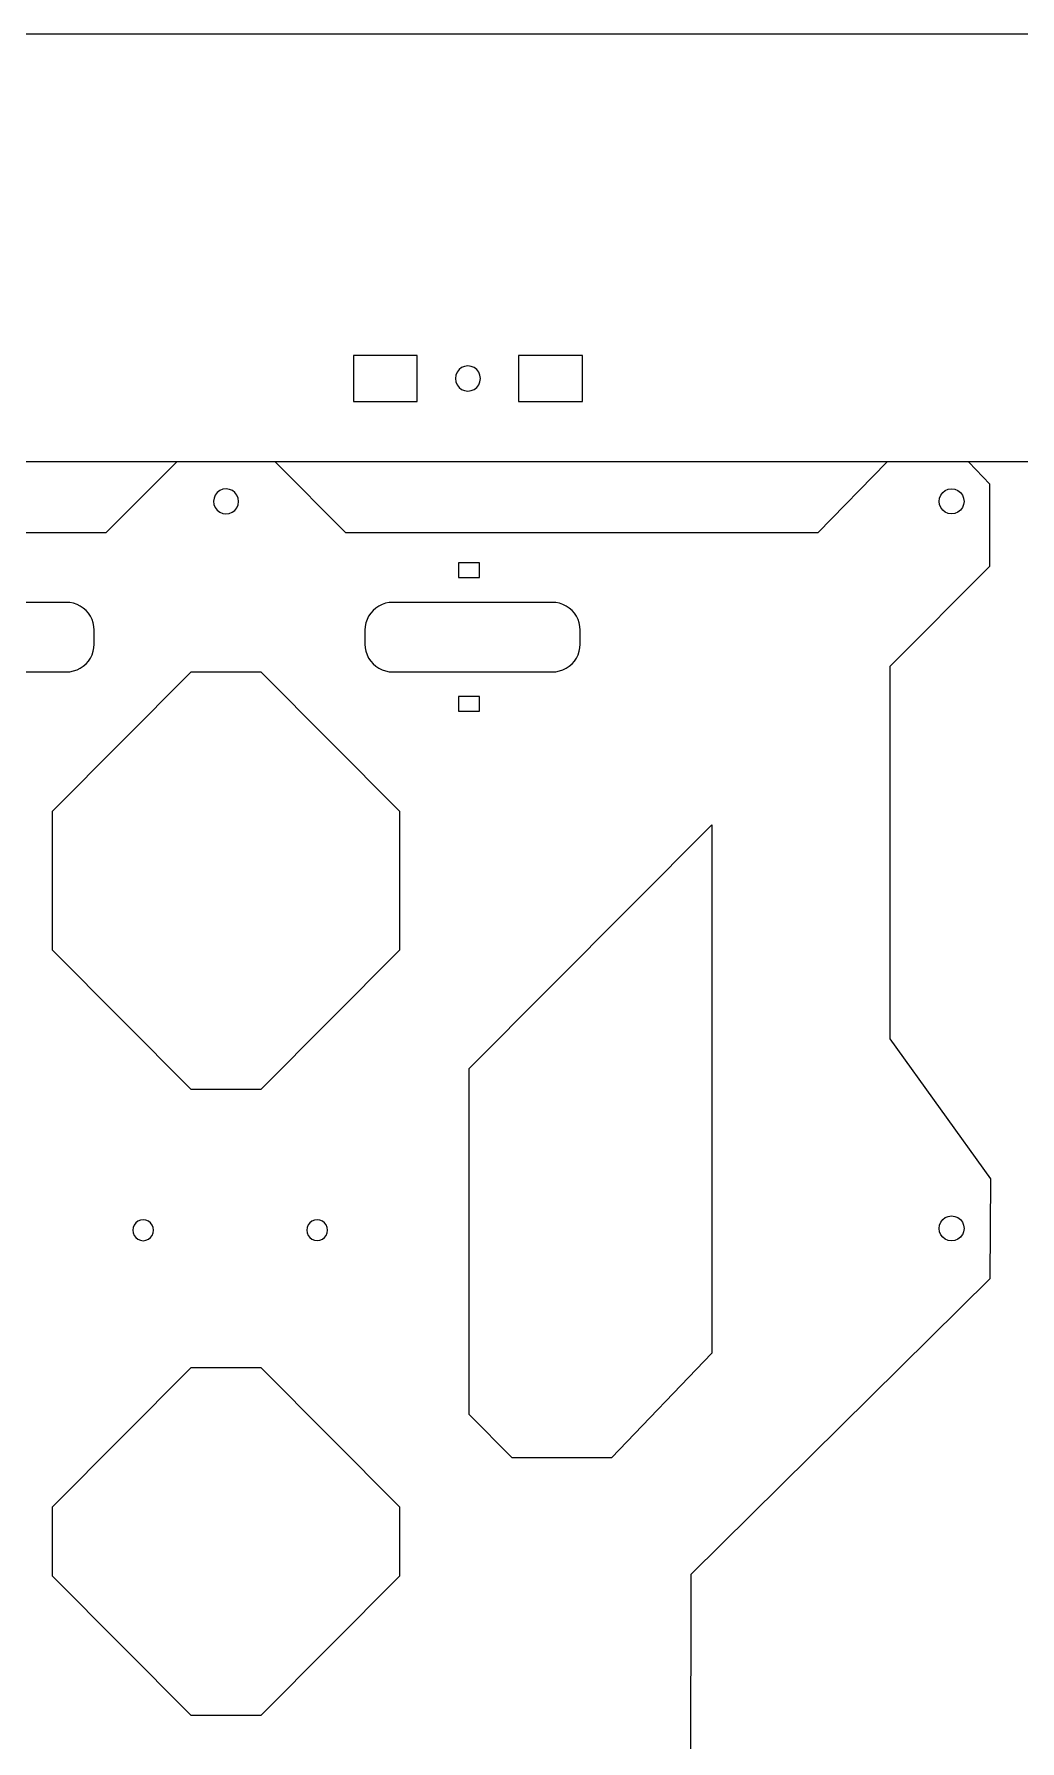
# Model space of a CAD drawing. Extents: x 80 to 899, y 36 to 580.
# Drawn here: x 201.9 to 343.6, y 300.2 to 545.5 of the extents above; entities that cross this region are included whole.
import ezdxf

# ---------------------------------------------------------------- set-up
doc = ezdxf.new("R2010")
doc.units = 0
doc.layers.get('0').update_dxf_attribs({"linetype": 'CONTINUOUS'})

msp = doc.modelspace()

# ---------------------------------------------------------------- linework, layer by layer
at = {"color": 2}
for p, q in [((380.55284, 545.530866), (106.601592, 545.530866)), ((400.503637, 484.031342), (124.5656, 484.031342))]:
    msp.add_line(p, q, dxfattribs=at)
at = {"color": 7}
for p, q in [((256.991125, 499.331229), (247.809505, 499.331229)), ((247.809505, 499.331229), (247.809505, 492.731293)), ((256.991125, 492.731293), (256.991125, 499.331229)), ((271.561948, 499.331229), (271.56192, 492.731293)), ((280.74354, 499.331229), (271.561948, 499.331229)), ((280.74354, 492.731293), (280.74354, 499.331229)), ((262.539699, 496.497577), (262.478428, 496.031261)), ((262.478428, 496.031261), (262.539699, 495.564945)), ((262.719277, 496.932115), (262.539699, 496.497577)), ((262.539699, 495.564945), (262.719277, 495.130408)), ((263.005055, 497.305269), (262.719277, 496.932115)), ((263.377475, 497.591583), (263.005055, 497.305269)), ((263.81111, 497.771585), (263.377475, 497.591583)), ((264.276551, 497.832968), (263.81111, 497.771585)), ((264.741907, 497.771585), (264.276551, 497.832968)), ((265.17557, 497.591583), (264.741907, 497.771585)), ((265.547962, 497.305269), (265.17557, 497.591583)), ((265.83374, 496.932115), (265.547962, 497.305269)), ((266.013374, 496.497577), (265.83374, 496.932115)), ((265.83374, 495.130408), (266.013374, 495.564945)), ((266.074645, 496.031261), (266.013374, 496.497577)), ((266.013374, 495.564945), (266.074645, 496.031261)), ((262.719277, 495.130408), (263.005055, 494.757254)), ((263.005055, 494.757254), (263.377475, 494.470939)), ((263.377475, 494.470939), (263.81111, 494.290938)), ((263.81111, 494.290938), (264.276551, 494.229555)), ((264.276551, 494.229555), (264.741907, 494.290938)), ((264.741907, 494.290938), (265.17557, 494.470939)), ((265.17557, 494.470939), (265.547962, 494.757254)), ((265.547962, 494.757254), (265.83374, 495.130408)), ((247.809505, 492.731293), (256.991125, 492.731293)), ((271.56192, 492.731293), (280.74354, 492.731293)), ((227.77751, 478.852567), (227.711131, 478.38738)), ((227.711131, 478.38738), (227.767124, 477.920895)), ((227.961829, 479.284677), (227.77751, 478.852567)), ((228.251446, 479.654219), (227.961829, 479.284677)), ((228.62666, 479.936102), (228.251446, 479.654219)), ((229.061903, 480.111052), (228.62666, 479.936102)), ((229.527513, 480.167186), (229.061903, 480.111052)), ((229.991741, 480.100582), (229.527513, 480.167186)), ((230.422948, 479.916008), (229.991741, 480.100582)), ((230.791784, 479.625799), (230.422948, 479.916008)), ((231.073075, 479.249851), (230.791784, 479.625799)), ((231.247686, 478.813705), (231.073075, 479.249851)), ((231.303707, 478.347163), (231.247686, 478.813705)), ((332.012478, 478.367314), (332.073692, 478.833122)), ((332.073692, 478.833122), (332.253157, 479.267292)), ((332.253157, 479.267292), (332.538625, 479.64008)), ((332.538625, 479.64008), (332.910706, 479.92614)), ((332.910706, 479.92614), (333.343946, 480.105972)), ((333.343946, 480.105972), (333.808879, 480.167271)), ((333.808879, 480.167271), (334.273811, 480.105972)), ((334.273811, 480.105972), (334.707079, 479.92614)), ((334.707079, 479.92614), (335.079133, 479.64008)), ((335.079133, 479.64008), (335.364629, 479.267292)), ((335.364629, 479.267292), (335.544094, 478.833122)), ((335.544094, 478.833122), (335.544997, 478.786583)), ((335.544997, 478.786583), (335.605279, 478.367314)), ((227.767124, 477.920895), (227.941735, 477.484748)), ((227.941735, 477.484748), (228.223054, 477.1088)), ((228.223054, 477.1088), (228.59189, 476.818619)), ((228.59189, 476.818619), (229.023098, 476.633961)), ((229.023098, 476.633961), (229.487325, 476.567413)), ((229.487325, 476.567413), (229.952935, 476.623547)), ((229.952935, 476.623547), (230.38815, 476.798525)), ((230.38815, 476.798525), (230.763365, 477.08038)), ((230.763365, 477.08038), (231.053009, 477.449922)), ((231.053009, 477.449922), (231.2373, 477.882033)), ((231.2373, 477.882033), (231.303707, 478.347163)), ((332.073692, 477.901478), (332.012478, 478.367314)), ((332.253157, 477.467307), (332.073692, 477.901478)), ((332.538625, 477.09452), (332.253157, 477.467307)), ((332.910706, 476.808488), (332.538625, 477.09452)), ((333.343946, 476.628656), (332.910706, 476.808488)), ((333.808879, 476.567329), (333.343946, 476.628656)), ((334.273811, 476.628656), (333.808879, 476.567329)), ((334.707079, 476.808488), (334.273811, 476.628656)), ((335.079133, 477.09452), (334.707079, 476.808488)), ((335.364629, 477.467307), (335.079133, 477.09452)), ((335.544094, 477.901478), (335.364629, 477.467307)), ((335.605279, 478.367314), (335.544094, 477.901478)), ((265.939432, 469.557154), (262.913934, 469.557154)), ((262.913934, 469.557154), (262.913934, 467.42251)), ((265.939432, 467.42251), (265.939432, 469.557154)), ((262.913934, 467.42251), (265.939432, 467.42251)), ((206.553383, 463.857056), (183.599346, 463.857056)), ((207.074421, 463.822794), (206.553383, 463.857056)), ((207.586598, 463.720771), (207.074421, 463.822794)), ((208.081052, 463.552566), (207.586598, 463.720771)), ((252.433261, 463.720771), (251.938779, 463.552566)), ((252.945409, 463.822794), (252.433261, 463.720771)), ((253.466476, 463.857056), (252.945409, 463.822794)), ((276.420456, 463.857056), (253.466476, 463.857056)), ((276.941551, 463.822794), (276.420456, 463.857056)), ((277.453672, 463.720771), (276.941551, 463.822794)), ((277.948153, 463.552566), (277.453672, 463.720771)), ((208.549371, 463.321116), (208.081052, 463.552566)), ((208.98357, 463.030483), (208.549371, 463.321116)), ((209.376169, 462.685467), (208.98357, 463.030483)), ((209.720452, 462.292077), (209.376169, 462.685467)), ((210.010549, 461.85706), (209.720452, 462.292077)), ((210.241519, 461.387809), (210.010549, 461.85706)), ((210.409357, 460.89234), (210.241519, 461.387809)), ((249.77834, 461.387809), (249.610502, 460.89234)), ((250.009282, 461.85706), (249.77834, 461.387809)), ((250.299379, 462.292077), (250.009282, 461.85706)), ((250.64369, 462.685467), (250.299379, 462.292077)), ((251.036289, 463.030483), (250.64369, 462.685467)), ((251.47046, 463.321116), (251.036289, 463.030483)), ((251.938779, 463.552566), (251.47046, 463.321116)), ((278.416501, 463.321116), (277.948153, 463.552566)), ((278.850672, 463.030483), (278.416501, 463.321116)), ((279.243271, 462.685467), (278.850672, 463.030483)), ((279.587554, 462.292077), (279.243271, 462.685467)), ((279.877679, 461.85706), (279.587554, 462.292077)), ((280.108593, 461.387809), (279.877679, 461.85706)), ((280.276487, 460.89234), (280.108593, 461.387809)), ((210.511239, 460.379175), (210.409357, 460.89234)), ((210.545388, 459.857036), (210.511239, 460.379175)), ((210.545388, 457.857124), (210.545388, 459.857036)), ((249.508592, 460.379175), (249.474471, 459.857036)), ((249.474471, 459.857036), (249.474471, 457.857124)), ((249.610502, 460.89234), (249.508592, 460.379175)), ((280.378341, 460.379175), (280.276487, 460.89234)), ((280.41249, 459.857036), (280.378341, 460.379175)), ((280.41249, 457.857124), (280.41249, 459.857036)), ((210.010549, 455.857072), (210.241519, 456.326351)), ((210.241519, 456.326351), (210.409357, 456.82182)), ((210.409357, 456.82182), (210.511239, 457.334928)), ((210.511239, 457.334928), (210.545388, 457.857124)), ((249.474471, 457.857124), (249.508592, 457.334928)), ((249.508592, 457.334928), (249.610502, 456.82182)), ((249.610502, 456.82182), (249.77834, 456.326351)), ((249.77834, 456.326351), (250.009282, 455.857072)), ((279.877679, 455.857072), (280.108593, 456.326351)), ((280.108593, 456.326351), (280.276487, 456.82182)), ((280.276487, 456.82182), (280.378341, 457.334928)), ((280.378341, 457.334928), (280.41249, 457.857124)), ((183.599346, 453.857104), (206.553383, 453.857104)), ((206.553383, 453.857104), (207.074421, 453.891338)), ((207.074421, 453.891338), (207.586598, 453.993417)), ((207.586598, 453.993417), (208.081052, 454.161565)), ((208.081052, 454.161565), (208.549371, 454.393016)), ((208.549371, 454.393016), (208.98357, 454.683705)), ((208.98357, 454.683705), (209.376169, 455.028665)), ((209.376169, 455.028665), (209.720452, 455.422054)), ((209.720452, 455.422054), (210.010549, 455.857072)), ((250.009282, 455.857072), (250.299379, 455.422054)), ((250.299379, 455.422054), (250.64369, 455.028665)), ((250.64369, 455.028665), (251.036289, 454.683705)), ((251.036289, 454.683705), (251.47046, 454.393016)), ((251.47046, 454.393016), (251.938779, 454.161594)), ((251.938779, 454.161594), (252.433261, 453.993417)), ((252.433261, 453.993417), (252.945409, 453.891338)), ((252.945409, 453.891338), (253.466476, 453.857104)), ((253.466476, 453.857104), (276.420456, 453.857104)), ((276.420456, 453.857104), (276.941551, 453.891338)), ((276.941551, 453.891338), (277.453672, 453.993417)), ((277.453672, 453.993417), (277.948153, 454.161565)), ((277.948153, 454.161565), (278.416501, 454.393016)), ((278.416501, 454.393016), (278.850672, 454.683705)), ((278.850672, 454.683705), (279.243271, 455.028665)), ((279.243271, 455.028665), (279.587554, 455.422054)), ((279.587554, 455.422054), (279.877679, 455.857072)), ((265.945288, 450.33672), (262.91979, 450.33672)), ((262.91979, 450.33672), (262.91979, 448.202076)), ((265.945288, 448.202076), (265.945288, 450.33672)), ((262.91979, 448.202076), (265.945288, 448.202076)), ((332.538625, 375.130538), (332.910706, 375.416598)), ((332.910706, 375.416598), (333.343946, 375.59643)), ((333.343946, 375.59643), (333.808879, 375.657757)), ((333.808879, 375.657757), (334.273811, 375.59643)), ((334.273811, 375.59643), (334.707079, 375.416598)), ((334.707079, 375.416598), (335.079133, 375.130538)), ((216.148179, 373.993069), (216.097069, 373.604844)), ((216.097069, 373.604844), (216.148179, 373.21662)), ((216.298039, 374.35485), (216.148179, 373.993069)), ((216.148179, 373.21662), (216.298039, 372.854839)), ((216.536404, 374.665492), (216.298039, 374.35485)), ((216.847074, 374.903885), (216.536404, 374.665492)), ((217.208855, 375.053745), (216.847074, 374.903885)), ((217.59708, 375.104856), (217.208855, 375.053745)), ((217.985305, 375.053745), (217.59708, 375.104856)), ((218.347085, 374.903885), (217.985305, 375.053745)), ((218.657727, 374.665492), (218.347085, 374.903885)), ((218.89612, 374.35485), (218.657727, 374.665492)), ((219.045952, 373.993069), (218.89612, 374.35485)), ((218.89612, 372.854839), (219.045952, 373.21662)), ((219.097063, 373.604844), (219.045952, 373.993069)), ((219.045952, 373.21662), (219.097063, 373.604844)), ((241.157188, 374.004528), (241.106078, 373.616303)), ((241.106078, 373.616303), (241.157188, 373.228078)), ((241.307048, 374.366308), (241.157188, 374.004528)), ((241.157188, 373.228078), (241.307048, 372.866297)), ((241.545413, 374.67695), (241.307048, 374.366308)), ((241.856084, 374.915343), (241.545413, 374.67695)), ((242.217864, 375.065203), (241.856084, 374.915343)), ((242.606089, 375.116314), (242.217864, 375.065203)), ((242.994314, 375.065203), (242.606089, 375.116314)), ((243.356095, 374.915343), (242.994314, 375.065203)), ((243.666737, 374.67695), (243.356095, 374.915343)), ((243.90513, 374.366308), (243.666737, 374.67695)), ((244.054962, 374.004528), (243.90513, 374.366308)), ((243.90513, 372.866297), (244.054962, 373.228078)), ((244.106072, 373.616303), (244.054962, 374.004528)), ((244.054962, 373.228078), (244.106072, 373.616303)), ((332.012478, 373.857772), (332.073692, 374.323636)), ((332.073692, 373.39188), (332.012478, 373.857772)), ((332.073692, 374.323636), (332.253157, 374.75775)), ((332.253157, 372.957765), (332.073692, 373.39188)), ((332.253157, 374.75775), (332.538625, 375.130538)), ((332.538625, 372.584978), (332.253157, 372.957765)), ((335.079133, 375.130538), (335.364629, 374.75775)), ((335.332399, 372.924153), (335.079133, 372.584978)), ((335.364629, 372.957765), (335.332399, 372.924153)), ((335.364629, 374.75775), (335.544094, 374.323636)), ((335.544094, 373.39188), (335.364629, 372.957765)), ((335.544094, 374.323636), (335.605279, 373.857772)), ((335.605279, 373.857772), (335.544094, 373.39188)), ((216.298039, 372.854839), (216.536404, 372.544197)), ((216.536404, 372.544197), (216.847074, 372.305804)), ((216.847074, 372.305804), (217.208855, 372.155944)), ((217.208855, 372.155944), (217.59708, 372.104833)), ((217.59708, 372.104833), (217.985305, 372.155944)), ((217.985305, 372.155944), (218.347085, 372.305804)), ((218.347085, 372.305804), (218.657727, 372.544197)), ((218.657727, 372.544197), (218.89612, 372.854839)), ((241.307048, 372.866297), (241.545413, 372.555655)), ((241.545413, 372.555655), (241.856084, 372.317262)), ((241.856084, 372.317262), (242.217864, 372.167402)), ((242.217864, 372.167402), (242.606089, 372.116292)), ((242.606089, 372.116292), (242.994314, 372.167402)), ((242.994314, 372.167402), (243.356095, 372.317262)), ((243.356095, 372.317262), (243.666737, 372.555655)), ((243.666737, 372.555655), (243.90513, 372.866297)), ((332.910706, 372.298946), (332.538625, 372.584978)), ((333.343946, 372.119114), (332.910706, 372.298946)), ((333.808879, 372.057787), (333.343946, 372.119114)), ((334.273811, 372.119114), (333.808879, 372.057787)), ((334.707079, 372.298946), (334.273811, 372.119114)), ((335.079133, 372.584978), (334.707079, 372.298946))]:
    msp.add_line(p, q, dxfattribs=at)
at = {"color": 4}
for p, q in [((222.385699, 484.024091), (212.238766, 473.856979)), ((246.746779, 473.856979), (236.599874, 484.024091)), ((324.489294, 484.018955), (314.566203, 473.870244)), ((339.287532, 480.856881), (336.293521, 484.018955)), ((339.287532, 469.034705), (339.287532, 480.856881)), ((212.238766, 473.856979), (144.643787, 473.813404)), ((314.566203, 473.870244), (246.746779, 473.856979)), ((324.989784, 454.702698), (339.287532, 469.034705)), ((324.971948, 401.131332), (324.989784, 454.702698)), ((339.439788, 380.978944), (324.971948, 401.131332)), ((339.36836, 366.664915), (339.439788, 380.978944)), ((296.350911, 324.169389), (339.36836, 366.664915)), ((296.342021, 276.002833), (296.350911, 324.169389))]:
    msp.add_line(p, q, dxfattribs=at)
at = {"color": 0}
for p, q in [((204.557394, 433.857313), (224.517392, 453.857104)), ((224.517392, 453.857104), (234.497418, 453.857104)), ((234.497418, 453.857104), (254.457443, 433.857313)), ((204.557394, 413.85741), (204.557394, 433.857313)), ((254.457443, 433.857313), (254.457443, 413.85741)), ((224.517392, 393.857619), (204.557394, 413.85741)), ((254.457443, 413.85741), (234.497418, 393.857619)), ((234.497418, 393.857619), (224.517392, 393.857619)), ((204.557394, 333.858078), (224.517392, 353.857925)), ((224.517392, 353.857925), (234.497418, 353.857925)), ((234.497418, 353.857925), (254.457443, 333.858078)), ((204.557394, 323.858154), (204.557394, 333.858078)), ((254.457443, 333.858078), (254.457443, 323.858154)), ((224.517392, 303.858307), (204.557394, 323.858154)), ((254.457443, 323.858154), (234.497418, 303.858307)), ((214.537421, 313.787873), (214.537421, 313.787873)), ((244.407199, 313.787873), (244.407199, 313.787873)), ((234.497418, 303.858307), (224.517392, 303.858307))]:
    msp.add_line(p, q, dxfattribs=at)
at = {"color": 3}
for p, q in [((264.437442, 396.858065), (299.367495, 431.857317)), ((299.367495, 431.857317), (299.367495, 355.938834)), ((264.437442, 347.102795), (264.437442, 396.858065)), ((299.367495, 355.938834), (284.930126, 340.889588)), ((270.642859, 340.89241), (264.437442, 347.102795)), ((284.930126, 340.889588), (270.642859, 340.89241))]:
    msp.add_line(p, q, dxfattribs=at)
at = {"color": 5}
msp.add_line((254.457443, 413.787108), (254.457443, 413.787108), dxfattribs=at)

doc.saveas('drawing.dxf')
